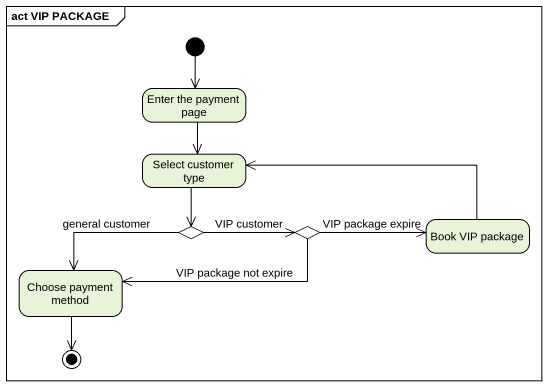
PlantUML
@startuml
mainframe act VIP PACKAGE
hide empty description
state "Enter the payment page" as Enter_the_payment_page
state "Select customer type" as Select_customer_type
state choice1 <<choice>>
state choice2 <<choice>>
state "Book VIP package" as Book_VIP_package
state "Choose payment method" as Choose_payment_method
[*] --> Enter_the_payment_page
Enter_the_payment_page --> Select_customer_type
Select_customer_type --> choice1
choice1 -right-> choice2 : VIP customer
choice1 -left-> Choose_payment_method : general customer
choice2 -right-> Book_VIP_package : VIP package expire
choice2 -left-> Choose_payment_method : VIP package not expire
Book_VIP_package -left-> Select_customer_type
Choose_payment_method --> [*]
@enduml
